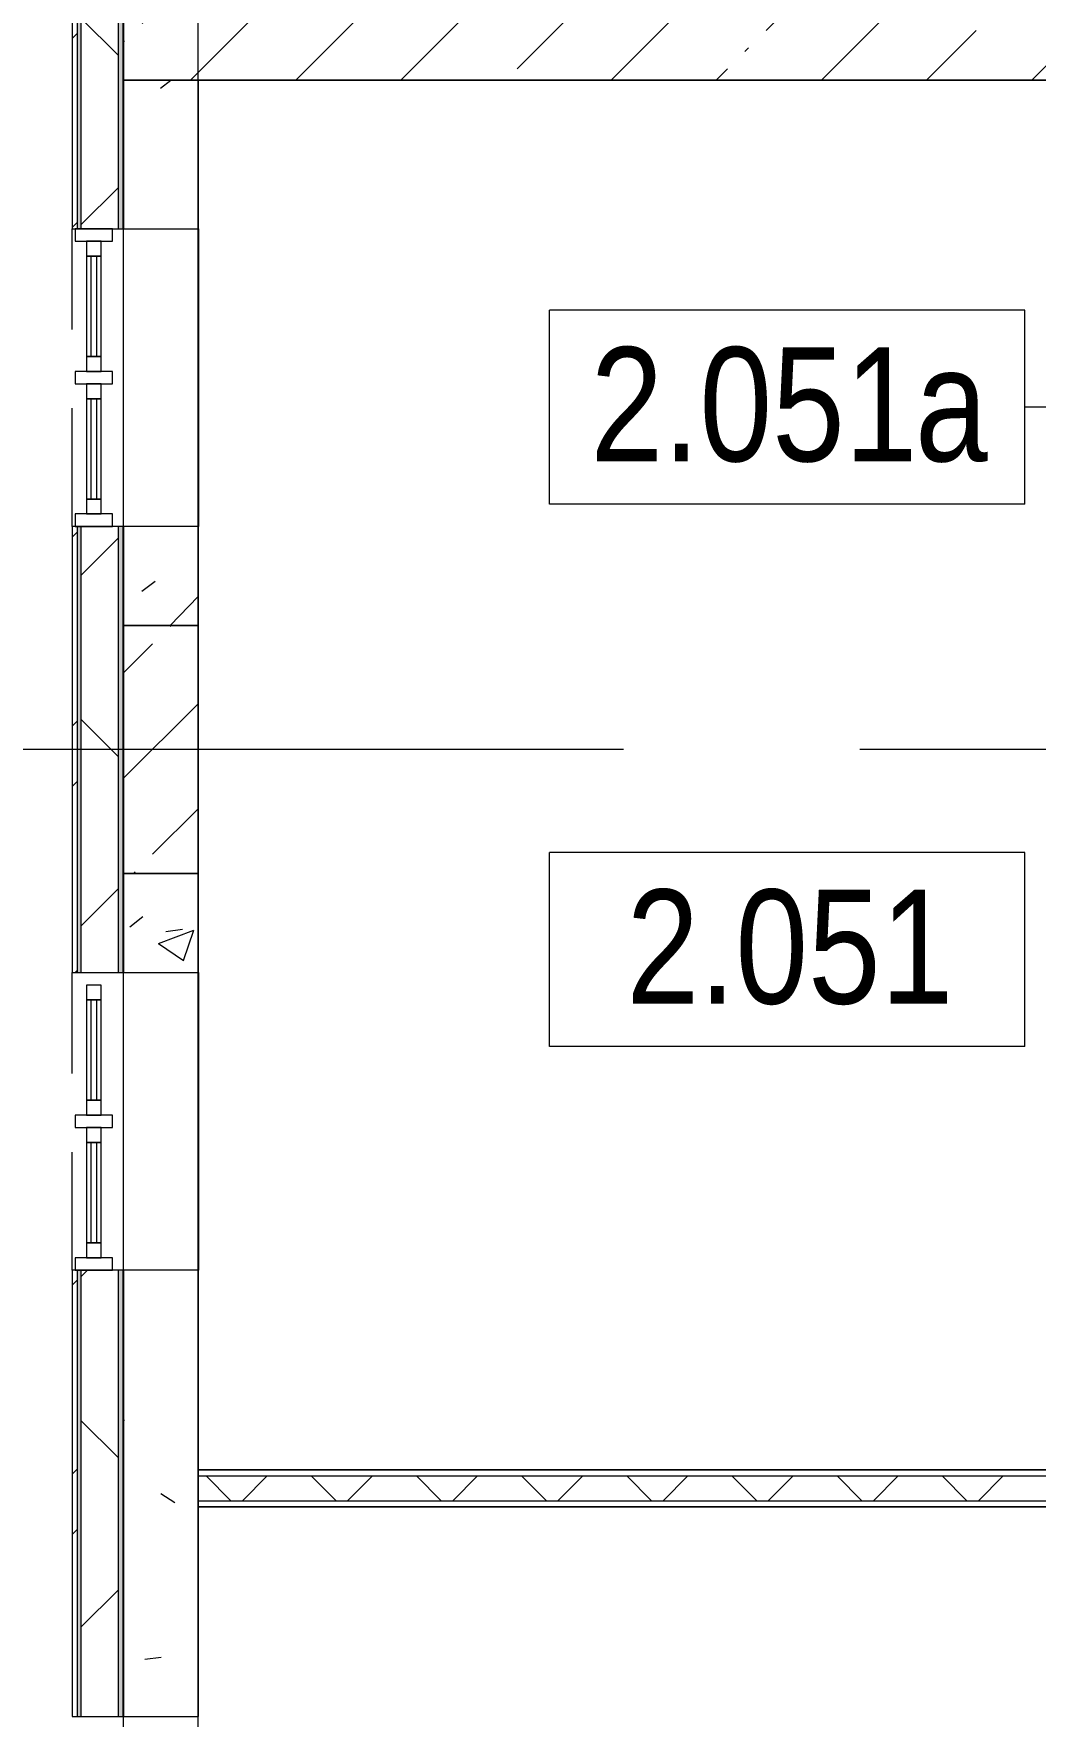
# Model space of a CAD drawing. Header units: millimetres. Extents: x 48966 to 155647, y -43515 to 30475.
# Drawn here: x 56668 to 60710, y -1483 to 5305 of the extents above; entities that cross this region are included whole.
import ezdxf

# ---------------------------------------------------------------- set-up
doc = ezdxf.new("R2010")
doc.units = ezdxf.units.MM
doc.linetypes.add('Осевые', pattern=[6350, 1270, -952.5, 3175, -952.5])
doc.linetypes.add('Сверху', pattern=[793.75, 476.25, -317.5])
for name, color, linetype, lineweight in [('Импосты витража', 7, 'Continuous', 9), ('Импосты витража-1', 7, 'Continuous', 18), ('Марки помещений', 7, 'Continuous', 9), ('Общие ребра', 7, 'Continuous', 9), ('Окна', 7, 'Continuous', 9), ('Окна-1', 7, 'Сверху', 9), ('Окна-2', 7, 'Continuous', 18), ('Оси-2', 7, 'Осевые', 9), ('Перекрытия', 7, 'Continuous', 9), ('Стены', 7, 'Continuous', 9), ('Стены-1', 7, 'Continuous', 18), ('Штриховка разреза-2', 7, 'Continuous', 9)]:
    doc.layers.add(name, color=color, linetype=linetype, lineweight=lineweight)
doc.styles.add('Arial Narrow_1', font='Arial Narrow.ttf', dxfattribs={"height": 460})
pattern_1 = [(45, (0, 0), (-424.264, 424.264), [600, -100, 20, -100]), (45, (0, 424), (-424.264, 424.264), [])]
pattern_2 = [(0, (0, 0), (812.8, 203.2), [67.056, -542.544, 67.056, -542.544, -3251.2]), (0, (0, 0), (812.8, 203.2), [-1219.2, 67.056, -1152.144, 67.056, -542.544, -1422.4]), (0, (0, 0), (812.8, 203.2), [-3048, 67.056, -339.344, 67.056, -948.944]), (120, (304.8, 101.6), (-582.37636, 602.30545), [67.056, -542.544, 67.056, -542.544, -3251.2]), (120, (304.8, 101.6), (-582.37636, 602.30545), [-1219.2, 67.056, -1152.144, 67.056, -542.544, -1422.4]), (120, (304.8, 101.6), (-582.37636, 602.30545), [-3048, 67.056, -339.344, 67.056, -948.944]), (240, (406.4, 508), (-230.42364, -805.50545), [67.056, -542.544, 67.056, -542.544, -3251.2]), (240, (406.4, 508), (-230.42364, -805.50545), [-1219.2, 67.056, -1152.144, 67.056, -542.544, -1422.4]), (240, (406.4, 508), (-230.42364, -805.50545), [-3048, 67.056, -339.344, 67.056, -948.944])]
pattern_3 = [(50, (0, 0), (1457.472, -127.512), [152.4, -1676.4]), (355, (0, 0), (-281.942, 1528.454), [121.92, -1341.12]), (100.451, (121.5, -10.6), (1175.54, 1400.933), [129.52, -1424.72]), (46.184, (0, 406.4), (2168.63, -336.34), [228.6, -2514.6]), (96.636, (180.7, 378.4), (1899.22, 1979.42), [194.28, -2137.08]), (351.184, (0, 406.4), (1899.24, 1979.4), [182.88, -2011.68]), (21, (203.2, 304.8), (1212.915, -818.121), [152.4, -1676.4]), (326, (203.2, 304.8), (494.417, 1473.504), [121.92, -1341.12]), (71.451, (304.3, 236.6), (1707.337, 655.37), [129.52, -1424.72]), (37.5, (0, 0), (24.7094, 676.4402), [67.056, -1257.808, 67.056, -1294.384, -1346.2]), (37.5, (0, 0), (24.7094, 676.4402), [-2686.304, 67.056, -1279.144]), (7.5, (0, 0), (534.558, 801.444), [67.056, -709.168, 67.056, -1227.328, -513.08]), (7.5, (0, 0), (534.558, 801.444), [-2070.608, 67.056, -446.024]), (327.5, (-453.14, 0), (1084.7275, -45.831), [67.056, -440.944, 67.056, -1517.904, -2103.12]), (327.5, (-453.14, 0), (1084.7275, -45.831), [-2092.96, 67.056, -2036.064]), (317.5, (-656.3, 0), (1185.035, 203.414), [67.056, -593.344, 67.056, -985.52, -1493.52]), (317.5, (-656.3, 0), (1185.035, 203.414), [-1712.976, 67.056, -1426.464])]

# ---------------------------------------------------------------- blocks, each defined once
blk = doc.blocks.new('M_Окно-Квадратный проем - 1200 x 11450 mm-1434535-План 2-го этажа на отм_ 0_000')
at = {"layer": 'Окна'}
for p, q in [((-608.2, -102.5), (-608.2, 102.5)), ((591.8, 102.5), (591.8, -102.5))]:
    blk.add_line(p, q, dxfattribs=at)
at = {"layer": 'Окна-1'}
for p, q in [((-608.2, 102.5), (591.8, 102.5)), ((591.8, -102.5), (-608.2, -102.5))]:
    blk.add_line(p, q, dxfattribs=at)
blk = doc.blocks.new('Панель окно - Верхнее левое-8277192-План 2-го этажа на отм_ 0_000')
at = {"layer": 'Окна'}
for p, q in [((202.5, 30), (-202.5, 30)), ((-202.5, 30), (-202.5, -30)), ((202.5, -30), (202.5, 30)), ((-202.5, -30), (202.5, -30))]:
    blk.add_line(p, q, dxfattribs=at)
at = {"layer": 'Окна-2'}
for p, q in [((-202.5, 30), (-262.5, 30)), ((-262.5, 30), (-262.5, -30)), ((-202.5, -30), (-202.5, 30)), ((202.5, 12.5), (-202.5, 12.5)), ((-202.5, 12.5), (-202.5, -12.5)), ((202.5, 30), (202.5, -30)), ((262.5, 30), (202.5, 30)), ((202.5, -12.5), (202.5, 12.5)), ((262.5, -30), (262.5, 30)), ((-262.5, -30), (-202.5, -30)), ((-202.5, -12.5), (202.5, -12.5)), ((202.5, -30), (262.5, -30))]:
    blk.add_line(p, q, dxfattribs=at)
blk = doc.blocks.new('Панель окно - Верхнее правое-8277188-План 2-го этажа на отм_ 0_000')
at = {"layer": 'Окна'}
for p, q in [((202.5, 30), (-202.5, 30)), ((-202.5, 30), (-202.5, -30)), ((202.5, -30), (202.5, 30)), ((-202.5, -30), (202.5, -30))]:
    blk.add_line(p, q, dxfattribs=at)
at = {"layer": 'Окна-2'}
for p, q in [((-202.5, 30), (-262.5, 30)), ((-262.5, 30), (-262.5, -30)), ((-202.5, -30), (-202.5, 30)), ((202.5, 12.5), (-202.5, 12.5)), ((-202.5, 12.5), (-202.5, -12.5)), ((202.5, 30), (202.5, -30)), ((262.5, 30), (202.5, 30)), ((202.5, -12.5), (202.5, 12.5)), ((262.5, -30), (262.5, 30)), ((-262.5, -30), (-202.5, -30)), ((-202.5, -12.5), (202.5, -12.5)), ((202.5, -30), (262.5, -30))]:
    blk.add_line(p, q, dxfattribs=at)
blk = doc.blocks.new('Прямоугольный импост - Прямоугольный импост 1-2037709-План 2-го этажа на отм_ 0_000')
at = {"layer": 'Импосты витража-1'}
for p, q in [((-50, 75), (0, 75)), ((-50, -75), (-50, 75)), ((0, 75), (0, -75)), ((0, -75), (-50, -75))]:
    blk.add_line(p, q, dxfattribs=at)
blk = doc.blocks.new('Прямоугольный импост - Прямоугольный импост 1-2037714-План 2-го этажа на отм_ 0_000')
at = {"layer": 'Импосты витража-1'}
for p, q in [((0, 75), (-50, 75)), ((-50, 75), (-50, -75)), ((0, -75), (0, 75)), ((-50, -75), (0, -75))]:
    blk.add_line(p, q, dxfattribs=at)
blk = doc.blocks.new('Прямоугольный импост - Прямоугольный импост 1-2108582-План 2-го этажа на отм_ 0_000')
at = {"layer": 'Импосты витража-1'}
for p, q in [((-25, 75), (25, 75)), ((-25, -75), (-25, 75)), ((25, 75), (25, -75)), ((25, -75), (-25, -75))]:
    blk.add_line(p, q, dxfattribs=at)
blk = doc.blocks.new('Марка помещения_Р - Марка помещения-4575829-План 2-го этажа на отм_ 0_000')
at = {"layer": 'Марки помещений'}
for p, q in [((-4.79375, -1.95625), (-4.79375, 1.95625)), ((4.79375, 1.95625), (-4.79375, 1.95625)), ((4.79375, -1.95625), (4.79375, 1.95625)), ((4.79375, -1.95625), (-4.79375, -1.95625))]:
    blk.add_line(p, q, dxfattribs=at)

msp = doc.modelspace()

# ---------------------------------------------------------------- hatches: boundary and pattern name
at = {"layer": 'Штриховка разреза-2'}
h = msp.add_hatch(dxfattribs=at)
h.set_pattern_fill('FP_2', color=256, style=0, pattern_type=2)
h.set_pattern_definition([(45, (0, 0), (-502.894, 502.894), []), (45, (0, 762), (-502.894, 502.894), [])])
h.paths.add_polyline_path([(56824.1, -21673.3), (56844.1, -21672.9), (56844.1, -19082.9), (56824.1, -19082.9), (56824.1, -20579.5)], flags=0)
h.paths.add_polyline_path([(56824.1, -17882.9), (56844.1, -17882.9), (56844.1, -14684.1), (56824.1, -14684.1), (56824.1, -17102.7)], flags=0)
h.paths.add_polyline_path([(56824.1, -13484.1), (56844.1, -13484.1), (56844.1, -11682.9), (56824.1, -11682.9), (56824.1, -12467)], flags=0)
h.paths.add_polyline_path([(56824.1, -10482.9), (56844.1, -10482.9), (56844.1, -8682.9), (56824.1, -8682.9), (56824.1, -10149.1)], flags=0)
h.paths.add_polyline_path([(56844.1, -7482.9), (56844.1, -5682.9), (56824.1, -5682.9), (56824.1, -7482.9)], flags=0)
h.paths.add_polyline_path([(56844.1, -4482.9), (56844.1, -2682.9), (56824.1, -2682.9), (56824.1, -4482.9)], flags=0)
h.paths.add_polyline_path([(56824.1, -1482.9), (56844.1, -1482.9), (56844.1, 317.1), (56824.1, 317.1), (56824.1, -877.6)], flags=0)
h.paths.add_polyline_path([(56824.1, 1517.1), (56844.1, 1517.1), (56844.1, 3317.1), (56824.1, 3317.1)], flags=0)
h.paths.add_polyline_path([(56824.1, 4517.1), (56844.1, 4517.1), (56844.1, 6317.1), (56824.1, 6317.1), (56824.1, 6076)], flags=0)
h.paths.add_polyline_path([(56844.1, 7517.1), (56844.1, 9217.1), (56824.1, 9217.1), (56824.1, 7517.1)], flags=0)
h.paths.add_polyline_path([(56844.1, 10417.1), (56844.1, 14017.1), (56824.1, 14017.1), (56824.1, 10417.1)], flags=0)
h.paths.add_polyline_path([(56844.1, 15217.1), (56844.1, 17817.1), (56824.1, 17817.1), (56824.1, 15217.1)], flags=0)
h.paths.add_polyline_path([(56844.1, 19017.1), (56844.1, 20883), (56824.1, 20883), (56824.1, 19017.1)], flags=0)
h = msp.add_hatch(dxfattribs=at)
h.set_pattern_fill('FP_32', color=256, style=0, pattern_type=2)
h.set_pattern_definition(pattern_2)
h.paths.add_polyline_path([(56844.1, -21672.9), (56859.1, -21672.7), (56859.1, -19082.9), (56844.1, -19082.9), (56844.1, -20579.5)], flags=0)
h.paths.add_polyline_path([(56844.1, -17882.9), (56859.1, -17882.9), (56859.1, -14684.1), (56844.1, -14684.1), (56844.1, -17102.7)], flags=0)
h.paths.add_polyline_path([(56844.1, -13484.1), (56859.1, -13484.1), (56859.1, -11682.9), (56844.1, -11682.9), (56844.1, -12467)], flags=0)
h.paths.add_polyline_path([(56859.1, -10482.9), (56859.1, -8682.9), (56844.1, -8682.9), (56844.1, -10482.9)], flags=0)
h.paths.add_polyline_path([(56844.1, -7482.9), (56859.1, -7482.9), (56859.1, -5682.9), (56844.1, -5682.9)], flags=0)
h.paths.add_polyline_path([(56844.1, -4482.9), (56859.1, -4482.9), (56859.1, -2682.9), (56844.1, -2682.9), (56844.1, -3195.5)], flags=0)
h.paths.add_polyline_path([(56844.1, -1482.9), (56859.1, -1482.9), (56859.1, 317.1), (56844.1, 317.1), (56844.1, -877.6)], flags=0)
h.paths.add_polyline_path([(56859.1, 1517.1), (56859.1, 3317.1), (56844.1, 3317.1), (56844.1, 1517.1)], flags=0)
h.paths.add_polyline_path([(56859.1, 4517.1), (56859.1, 6317.1), (56844.1, 6317.1), (56844.1, 4517.1)], flags=0)
h.paths.add_polyline_path([(56844.1, 7517.1), (56859.1, 7517.1), (56859.1, 9217.1), (56844.1, 9217.1), (56844.1, 8393.9)], flags=0)
h.paths.add_polyline_path([(56844.1, 10417.1), (56859.1, 10417.1), (56859.1, 14017.1), (56844.1, 14017.1), (56844.1, 10711.8)], flags=0)
h.paths.add_polyline_path([(56844.1, 15217.1), (56859.1, 15217.1), (56859.1, 17817.1), (56844.1, 17817.1), (56844.1, 15347.5)], flags=0)
h.paths.add_polyline_path([(56859.1, 19017.1), (56859.1, 20883), (56844.1, 20883), (56844.1, 19017.1)], flags=0)
h = msp.add_hatch(dxfattribs=at)
h.set_pattern_fill('FP_33', color=256, style=0, pattern_type=2)
h.set_pattern_definition([(45, (0, 0), (-707.107, 707.107), []), (135, (0, 0), (-707.107, -707.107), [])])
h.paths.add_polyline_path([(56859.1, -21672.7), (56986.9, -21670.6), (57009.1, -21667.2), (57009.1, -19082.9), (56859.1, -19082.9), (56859.1, -20579.5)], flags=0)
h.paths.add_polyline_path([(57009.1, -17882.9), (57009.1, -14684.1), (56859.1, -14684.1), (56859.1, -17882.9)], flags=0)
h.paths.add_polyline_path([(57009.1, -13484.1), (57009.1, -11682.9), (56859.1, -11682.9), (56859.1, -13484.1)], flags=0)
h.paths.add_polyline_path([(57009.1, -10482.9), (57009.1, -8682.9), (56859.1, -8682.9), (56859.1, -10482.9)], flags=0)
h.paths.add_polyline_path([(57009.1, -7482.9), (57009.1, -5682.9), (56859.1, -5682.9), (56859.1, -7482.9)], flags=0)
h.paths.add_polyline_path([(56859.1, -4482.9), (57009.1, -4482.9), (57009.1, -2682.9), (56859.1, -2682.9), (56859.1, -3195.5)], flags=0)
h.paths.add_polyline_path([(57009.1, -1482.9), (57009.1, 317.1), (56859.1, 317.1), (56859.1, -1482.9)], flags=0)
h.paths.add_polyline_path([(57009.1, 1517.1), (57009.1, 3317.1), (56859.1, 3317.1), (56859.1, 1517.1)], flags=0)
h.paths.add_polyline_path([(57009.1, 4517.1), (57009.1, 6317.1), (56859.1, 6317.1), (56859.1, 4517.1)], flags=0)
h.paths.add_polyline_path([(57009.1, 7517.1), (57009.1, 9217.1), (56859.1, 9217.1), (56859.1, 7517.1)], flags=0)
h.paths.add_polyline_path([(57009.1, 10417.1), (57009.1, 14017.1), (56859.1, 14017.1), (56859.1, 10417.1)], flags=0)
h.paths.add_polyline_path([(57009.1, 15217.1), (57009.1, 17817.1), (56859.1, 17817.1), (56859.1, 15217.1)], flags=0)
h.paths.add_polyline_path([(56859.1, 19017.1), (57009.1, 19017.1), (57009.1, 20883), (56859.1, 20883), (56859.1, 19983.3)], flags=0)
h = msp.add_hatch(dxfattribs=at)
h.set_pattern_fill('FP_32', color=256, style=0, pattern_type=2)
h.set_pattern_definition(pattern_2)
h.paths.add_polyline_path([(57009.1, -21667.2), (57029.1, -21665.6), (57029.1, -19082.9), (57009.1, -19082.9), (57009.1, -20579.5)], flags=0)
h.paths.add_polyline_path([(57009.1, -17882.9), (57029.1, -17882.9), (57029.1, -14684.1), (57009.1, -14684.1), (57009.1, -17102.7)], flags=0)
h.paths.add_polyline_path([(57029.1, -13484.1), (57029.1, -11682.9), (57009.1, -11682.9), (57009.1, -13484.1)], flags=0)
h.paths.add_polyline_path([(57029.1, -10482.9), (57029.1, -8682.9), (57009.1, -8682.9), (57009.1, -10482.9)], flags=0)
h.paths.add_polyline_path([(57009.1, -7482.9), (57029.1, -7482.9), (57029.1, -5682.9), (57009.1, -5682.9)], flags=0)
h.paths.add_polyline_path([(57009.1, -4482.9), (57029.1, -4482.9), (57029.1, -2682.9), (57009.1, -2682.9), (57009.1, -3195.5)], flags=0)
h.paths.add_polyline_path([(57009.1, -1482.9), (57029.1, -1482.9), (57029.1, 317.1), (57009.1, 317.1), (57009.1, -877.6)], flags=0)
h.paths.add_polyline_path([(57009.1, 1517.1), (57029.1, 1517.1), (57029.1, 3317.1), (57009.1, 3317.1)], flags=0)
h.paths.add_polyline_path([(57029.1, 4517.1), (57029.1, 6317.1), (57009.1, 6317.1), (57009.1, 4517.1)], flags=0)
h.paths.add_polyline_path([(57009.1, 7517.1), (57029.1, 7517.1), (57029.1, 9217.1), (57009.1, 9217.1), (57009.1, 8393.9)], flags=0)
h.paths.add_polyline_path([(57029.1, 10417.1), (57029.1, 14017.1), (57009.1, 14017.1), (57009.1, 10417.1)], flags=0)
h.paths.add_polyline_path([(57009.1, 15217.1), (57029.1, 15217.1), (57029.1, 17817.1), (57009.1, 17817.1), (57009.1, 15347.5)], flags=0)
h.paths.add_polyline_path([(57009.1, 19017.1), (57029.1, 19017.1), (57029.1, 20883), (57009.1, 20883), (57009.1, 19983.3)], flags=0)
h = msp.add_hatch(dxfattribs=at)
h.set_pattern_fill('FP_1', color=256, style=0, pattern_type=2)
h.set_pattern_definition(pattern_1)
h.paths.add_polyline_path([(57331.6, 5117.1), (57331.6, 6317.1), (57031.6, 6317.1), (57031.6, 5117.1)], flags=0)
h.paths.add_polyline_path([(57331.6, 7517.1), (57331.6, 8417.1), (57031.6, 8417.1), (57031.6, 7517.1)], flags=0)
h = msp.add_hatch(dxfattribs=at)
h.set_pattern_fill('FP_1', color=256, style=0, pattern_type=2)
h.set_pattern_definition(pattern_1)
h.paths.add_polyline_path([(63531.6, 5117.1), (63631.6, 5117.1), (63631.6, 5417.1), (57331.6, 5417.1), (57331.6, 5117.1), (63506.6, 5117.1)], flags=0)
h = msp.add_hatch(dxfattribs=at)
h.set_pattern_fill('FP_34', color=256, style=0, pattern_type=2)
h.set_pattern_definition(pattern_3)
h.paths.add_polyline_path([(57031.7, 2917.1), (57331.7, 2917.1), (57331.7, 3317.1), (57031.7, 3317.1)], flags=0)
h.paths.add_polyline_path([(57331.7, 4517.1), (57331.7, 5117.1), (57031.7, 5117.1), (57031.7, 4517.1)], flags=0)
h = msp.add_hatch(dxfattribs=at)
h.set_pattern_fill('FP_1', color=256, style=0, pattern_type=2)
h.set_pattern_definition(pattern_1)
h.paths.add_polyline_path([(57031.7, 1917.1), (57331.7, 1917.1), (57331.7, 2917.1), (57031.7, 2917.1)], flags=0)
h = msp.add_hatch(dxfattribs=at)
h.set_pattern_fill('FP_34', color=256, style=0, pattern_type=2)
h.set_pattern_definition(pattern_3)
h.paths.add_polyline_path([(57331.7, -3182.9), (57331.7, -2682.9), (57031.7, -2682.9), (57031.7, -3182.9)], flags=0)
h.paths.add_polyline_path([(57331.7, -1482.9), (57331.7, 317.1), (57031.7, 317.1), (57031.7, -1482.9)], flags=0)
h.paths.add_polyline_path([(57331.7, 1517.1), (57331.7, 1917.1), (57031.7, 1917.1), (57031.7, 1517.1)], flags=0)
h = msp.add_hatch(dxfattribs=at)
h.set_pattern_fill('FP_3', color=256, style=0, pattern_type=2)
h.set_pattern_definition([(45, (0, 0), (-212.132, 212.132), []), (135, (0, 0), (-212.132, -212.132), [])])
h.paths.add_polyline_path([(63606.6, -612.9), (63606.6, -512.9), (57331.7, -512.9), (57331.7, -612.9), (63581.6, -612.9)], flags=0)

# ---------------------------------------------------------------- linework, layer by layer
at = {"layer": 'Марки помещений'}
msp.add_line((62651.2, 3798), (60667.3, 3798), dxfattribs=at)
at = {"layer": 'Общие ребра'}
for p, q in [((56844.1, 6317.1), (56844.1, 4517.1)), ((56859.1, 6317.1), (56859.1, 4517.1)), ((57009.1, 6317.1), (57009.1, 4517.1)), ((57031.6, 5117.1), (57331.6, 5117.1)), ((57331.7, 5117.1), (57031.7, 5117.1)), ((56844.1, 3317.1), (56844.1, 1517.1)), ((56859.1, 3317.1), (56859.1, 1517.1)), ((57009.1, 3317.1), (57009.1, 1517.1)), ((57331.7, 2917.1), (57031.7, 2917.1)), ((57031.7, 2917.1), (57331.7, 2917.1)), ((57031.7, 1917.1), (57331.7, 1917.1)), ((57331.7, 1917.1), (57031.7, 1917.1)), ((56844.1, 317.1), (56844.1, -1482.9)), ((56859.1, 317.1), (56859.1, -1482.9)), ((57009.1, 317.1), (57009.1, -1482.9)), ((57331.7, -487.9), (57331.7, -512.9)), ((57331.7, -512.9), (63581.6, -512.9)), ((57331.7, -512.9), (57331.7, -612.9)), ((57331.7, -612.9), (57331.7, -637.9)), ((57331.7, -612.9), (63581.6, -612.9))]:
    msp.add_line(p, q, dxfattribs=at)
at = {"layer": 'Оси-2'}
for p, q in [((57331.6, 25417.1), (57331.6, -41737.8)), ((150171.6, 2417.1), (50565.6, 2417.1))]:
    msp.add_line(p, q, dxfattribs=at)
at = {"layer": 'Перекрытия'}
for p, q in [((57031.6, -21692.9), (57031.6, 11217.1)), ((61511.6, 5117.1), (57331.6, 5117.1)), ((57331.6, 5117.1), (57331.6, -487.9)), ((57331.7, -487.9), (63581.6, -487.9)), ((57331.6, -637.9), (57331.6, -6612.9)), ((63581.6, -637.9), (57331.7, -637.9))]:
    msp.add_line(p, q, dxfattribs=at)
at = {"layer": 'Стены'}
for p, q in [((57031.7, 3317.1), (57031.7, 4517.1)), ((57031.7, 4517.1), (57331.7, 4517.1)), ((57331.7, 4517.1), (57331.7, 3317.1)), ((57331.7, 3317.1), (57331.7, 4517.1)), ((57331.7, 4517.1), (57333.7, 4517.1)), ((57333.7, 4517.1), (57333.7, 3317.1)), ((57331.7, 3317.1), (57031.7, 3317.1)), ((57333.7, 3317.1), (57331.7, 3317.1)), ((57031.7, 317.1), (57031.7, 1517.1)), ((57031.7, 1517.1), (57331.7, 1517.1)), ((57331.7, 1517.1), (57331.7, 317.1)), ((57331.7, 317.1), (57331.7, 1517.1)), ((57333.7, 1517.1), (57331.7, 1517.1)), ((57333.7, 1517.1), (57333.7, 317.1)), ((57331.7, 317.1), (57031.7, 317.1)), ((57333.7, 317.1), (57331.7, 317.1))]:
    msp.add_line(p, q, dxfattribs=at)
at = {"layer": 'Стены-1'}
for p, q in [((56824.1, 6317.1), (56824.1, 4517.1)), ((57029.1, 4517.1), (57029.1, 6317.1)), ((57031.6, 6317.1), (57031.6, 5117.1)), ((57031.7, 5117.1), (57031.7, 4517.1)), ((57331.6, 5117.1), (61511.6, 5117.1)), ((57331.7, 4517.1), (57331.7, 5117.1)), ((57331.7, 5115.1), (57331.7, 4517.1)), ((57333.7, 4517.1), (57333.7, 5115.1)), ((56824.1, 4517.1), (57029.1, 4517.1)), ((57031.7, 4517.1), (57331.7, 4517.1)), ((57331.7, 4517.1), (57333.7, 4517.1)), ((57029.1, 3317.1), (56824.1, 3317.1)), ((56824.1, 3317.1), (56824.1, 1517.1)), ((57029.1, 1517.1), (57029.1, 3317.1)), ((57331.7, 3317.1), (57031.7, 3317.1)), ((57031.7, 3317.1), (57031.7, 2917.1)), ((57331.7, 2917.1), (57331.7, 3317.1)), ((57331.7, 3317.1), (57331.7, 1517.1)), ((57333.7, 3317.1), (57331.7, 3317.1)), ((57333.7, 1517.1), (57333.7, 3317.1)), ((57031.7, 2917.1), (57031.7, 1917.1)), ((57331.7, 1917.1), (57331.7, 2917.1)), ((57031.7, 1917.1), (57031.7, 1517.1)), ((57331.7, 1517.1), (57331.7, 1917.1)), ((56824.1, 1517.1), (57029.1, 1517.1)), ((57031.7, 1517.1), (57331.7, 1517.1)), ((57331.7, 1517.1), (57333.7, 1517.1)), ((57029.1, 317.1), (56824.1, 317.1)), ((56824.1, 317.1), (56824.1, -1482.9)), ((57029.1, -1482.9), (57029.1, 317.1)), ((57331.7, 317.1), (57031.7, 317.1)), ((57031.7, 317.1), (57031.7, -1482.9)), ((57331.7, -487.9), (57331.7, 317.1)), ((57331.7, 317.1), (57331.7, -487.9)), ((57333.7, 317.1), (57331.7, 317.1)), ((57333.7, -485.9), (57333.7, 317.1)), ((63581.6, -487.9), (57331.7, -487.9)), ((57331.7, -487.9), (57333.7, -487.9)), ((57331.7, -637.9), (63581.6, -637.9)), ((57331.7, -1482.9), (57331.7, -637.9)), ((57331.7, -639.9), (57331.7, -1482.9)), ((57333.7, -1482.9), (57333.7, -639.9)), ((56824.1, -1482.9), (57029.1, -1482.9)), ((57031.7, -1482.9), (57331.7, -1482.9)), ((57331.7, -1482.9), (57333.7, -1482.9))]:
    msp.add_line(p, q, dxfattribs=at)

# ---------------------------------------------------------------- block references
at = {"layer": 'Импосты витража', "rotation": 90}
msp.add_blockref('Прямоугольный импост - Прямоугольный импост 1-2037714-План 2-го этажа на отм_ 0_000', (56911.6, 4517.1), dxfattribs=at)
at = {"layer": 'Импосты витража', "extrusion": (0, 0, -1), "rotation": 270}
for name, p in [('Прямоугольный импост - Прямоугольный импост 1-2108582-План 2-го этажа на отм_ 0_000', (-56911.6, 3917.1)), ('Прямоугольный импост - Прямоугольный импост 1-2037709-План 2-го этажа на отм_ 0_000', (-56911.6, 3317.1)), ('Прямоугольный импост - Прямоугольный импост 1-2108582-План 2-го этажа на отм_ 0_000', (-56911.6, 917.1)), ('Прямоугольный импост - Прямоугольный импост 1-2037709-План 2-го этажа на отм_ 0_000', (-56911.6, 317.1))]:
    msp.add_blockref(name, p, dxfattribs=at)
at = {"layer": 'Марки помещений', "xscale": 199.9999999999999, "yscale": 199.9999999999999, "zscale": 199.9999999999999}
for p in [(59708.6, 3798), (59708.6, 1610.2)]:
    msp.add_blockref('Марка помещения_Р - Марка помещения-4575829-План 2-го этажа на отм_ 0_000', p, dxfattribs=at)
at = {"layer": 'Окна'}
for name, p, rotation in [('M_Окно-Квадратный проем - 1200 x 11450 mm-1434535-План 2-го этажа на отм_ 0_000', (56926.6, 3925.3), 89.99999999999991), ('Панель окно - Верхнее левое-8277192-План 2-го этажа на отм_ 0_000', (56911.6, 4204.6), 270), ('Панель окно - Верхнее правое-8277188-План 2-го этажа на отм_ 0_000', (56911.6, 3629.6), 270), ('M_Окно-Квадратный проем - 1200 x 11450 mm-1434535-План 2-го этажа на отм_ 0_000', (56926.6, 925.3), 89.99999999999991), ('Панель окно - Верхнее левое-8277192-План 2-го этажа на отм_ 0_000', (56911.6, 1204.6), 270), ('Панель окно - Верхнее правое-8277188-План 2-го этажа на отм_ 0_000', (56911.6, 629.6), 270)]:
    msp.add_blockref(name, p, dxfattribs=dict(at, rotation=rotation))

# ---------------------------------------------------------------- texts
at = {"layer": 'Марки помещений', "char_height": 460, "attachment_point": 1, "style": 'Arial Narrow_1'}
for s, insert, width in [('2.051', (58915.7, 4039.9), 1587.341), ('\\fArial Narrow|b0|i0|c204|p34|;а', (60225.4, 4039.9), 352.742), ('2.051', (59060.7, 1852.1), 1587.341)]:
    msp.add_mtext(s, dxfattribs=dict(at, insert=insert, width=width))

doc.saveas('drawing.dxf')
